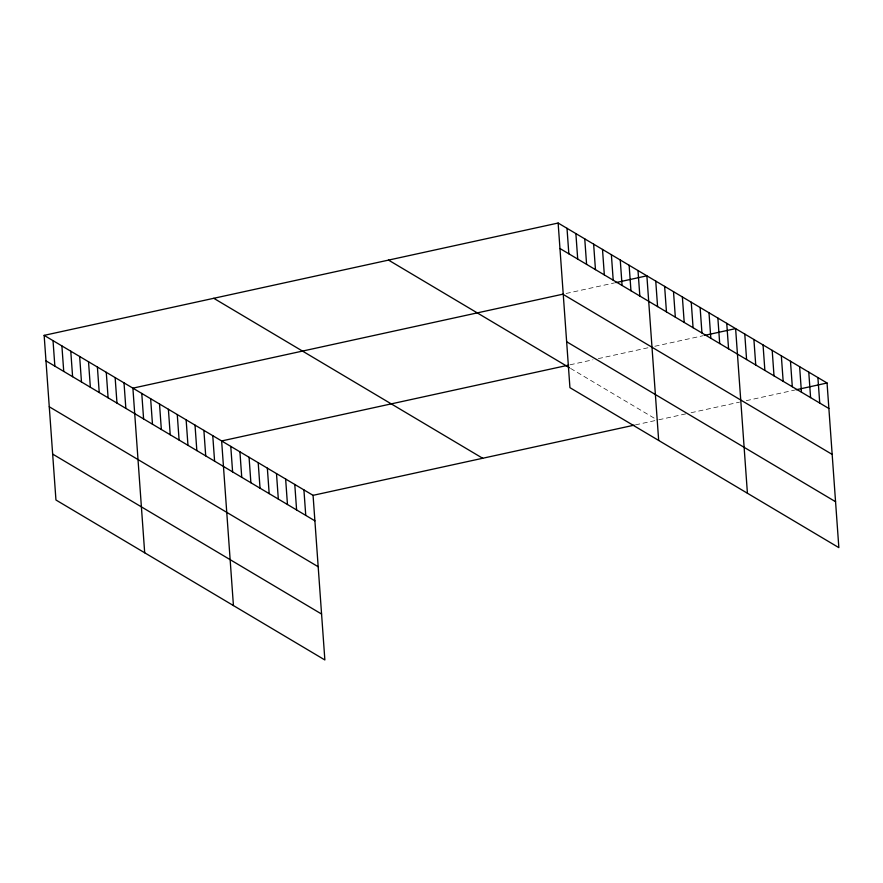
<?xml version="1.0" encoding="UTF-8"?>
<svg xmlns="http://www.w3.org/2000/svg" width="883" height="883" viewBox="0 0 883 883"><rect width="100%" height="100%" fill="white"/><g stroke="black" fill="none" stroke-linecap="round" stroke-linejoin="round"><path stroke-width="0.66" stroke-dasharray="4.42 3.31" d="M566.113 293.476L614.568 282.88M570.043 364.8L592.923 359.8M598.31 358.619L648.122 347.736M654.855 346.268L703.31 335.672M635.429 424.889L656.135 420.363M658.784 419.778L685.705 413.895M691.091 412.725L739.546 402.129M746.278 400.661L794.744 390.065M570.573 368.41L657.438 420.076"/><path stroke-width="1.32" d="M44.15 335.363L313.068 495.341L324.867 659.965L55.949 499.999L44.15 335.363L558.133 223.035L827.051 383.001L838.85 547.637L569.932 387.659L558.133 223.035M563.42 294.061L132.892 388.156L144.691 552.78M615.915 282.593L646.875 275.827L658.674 440.451M568.696 365.098L221.633 440.948L233.432 605.572M704.656 335.385L735.616 328.619L747.415 493.244M313.068 495.341L634.137 425.164M796.091 389.778L827.051 383.001M559.965 248.52L828.872 408.498M563.255 294.436L832.172 454.414M566.643 341.743L835.561 501.721M388.52 260.099L569.436 367.725M213.763 298.299L482.681 458.266M45.982 360.86L314.889 520.827M49.271 406.776L318.178 566.743M52.66 454.083L321.578 614.049M817.901 377.571L819.733 403.056M808.762 372.129L810.594 397.626M799.623 366.688L801.444 392.184M790.473 361.246L792.305 386.743M781.334 355.816L783.166 381.301M772.195 350.374L774.016 375.86M763.044 344.933L764.877 370.43M753.905 339.491L755.738 364.988M744.766 334.05L746.588 359.547M726.742 323.333L728.574 348.829M717.868 318.057L719.7 343.553M708.994 312.781L710.826 338.266M700.12 307.494L701.952 332.99M691.246 302.218L693.078 327.714M682.371 296.942L684.204 322.438M673.497 291.666L675.329 317.152M664.623 286.379L666.455 311.876M655.749 281.103L657.581 306.6M638.001 270.54L639.833 296.037M629.126 265.264L630.959 290.761M620.252 259.988L622.085 285.474M611.378 254.712L613.21 280.198M602.504 249.425L604.336 274.922M593.63 244.149L595.462 269.646M584.756 238.874L586.588 264.359M575.882 233.587L577.714 259.083M567.007 228.311L568.84 253.807M303.918 489.899L305.75 515.396M294.779 484.458L296.6 509.955M285.639 479.016L287.461 504.513M276.489 473.586L278.322 499.072M267.35 468.145L269.172 493.63M258.2 462.703L260.032 488.2M249.061 457.262L250.893 482.758M239.922 451.831L241.743 477.317M230.772 446.39L232.604 471.875M212.759 435.672L214.591 461.158M203.885 430.385L205.717 455.882M195.011 425.109L196.843 450.606M186.136 419.833L187.969 445.319M177.262 414.546L179.094 440.043M168.388 409.271L170.22 434.767M159.514 403.995L161.346 429.491M150.64 398.719L152.472 424.204M141.766 393.432L143.598 418.928M124.017 382.88L125.85 408.365M115.143 377.593L116.975 403.089M106.269 372.317L108.101 397.814M97.395 367.041L99.227 392.527M88.521 361.765L90.353 387.251M79.647 356.478L81.479 381.975M70.772 351.202L72.605 376.699M61.898 345.926L63.731 371.412M53.024 340.639L54.856 366.136"/></g></svg>
